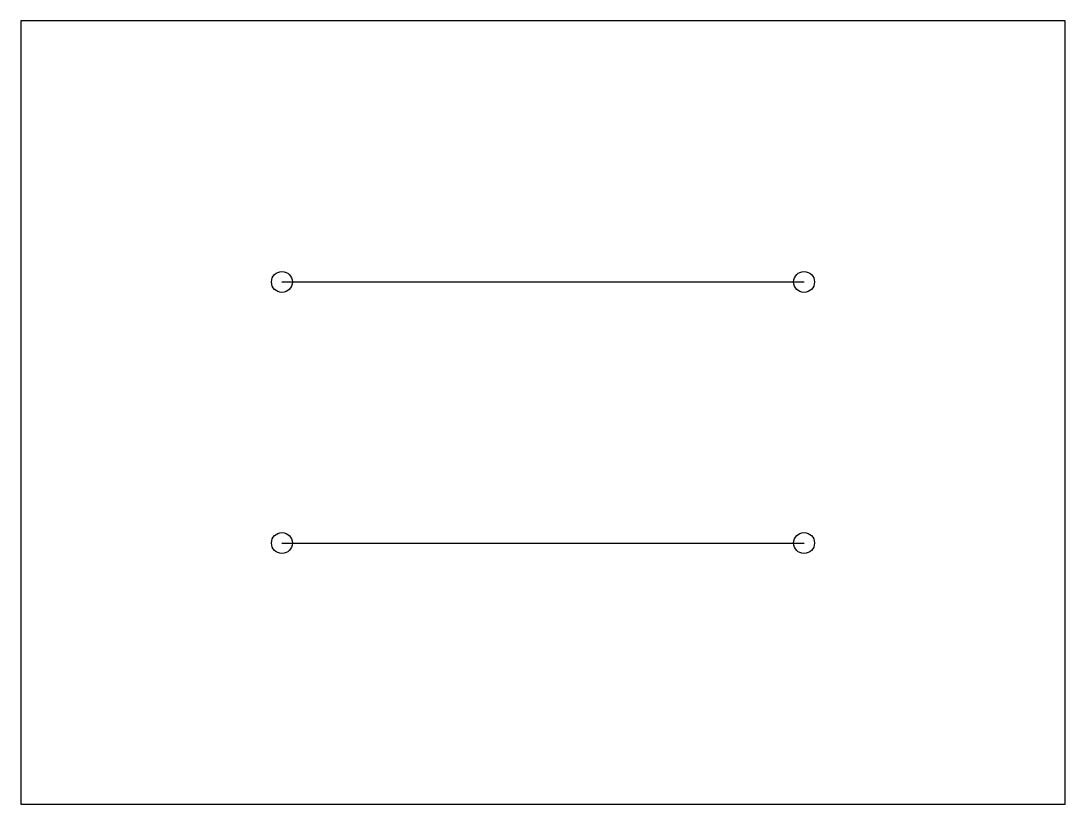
# Model space of a CAD drawing. Header units: metres. Extents: x 0 to 20, y 0 to 15.
import ezdxf

# ---------------------------------------------------------------- set-up
doc = ezdxf.new("R2010")
doc.units = ezdxf.units.M

msp = doc.modelspace()

# ---------------------------------------------------------------- linework, layer by layer
at = {"layer": 'S-BEAM'}
for p, q in [((5, 10), (15, 10)), ((5, 5), (15, 5))]:
    msp.add_line(p, q, dxfattribs=at)
at = {"layer": 'S-COLS'}
for centre in [(5, 10), (15, 10), (5, 5), (15, 5)]:
    msp.add_circle(centre, 0.2, dxfattribs=at)
at = {"layer": 'S-SLAB'}
msp.add_lwpolyline([(0, 0), (20, 0), (20, 15), (0, 15)], close=True, dxfattribs=at)
at = {"layer": 'STR-WALL'}
for p, q in [((20, 15), (0, 15)), ((0, 15), (0, 0)), ((20, 0), (20, 15)), ((0, 0), (20, 0))]:
    msp.add_line(p, q, dxfattribs=at)

doc.saveas('drawing.dxf')
